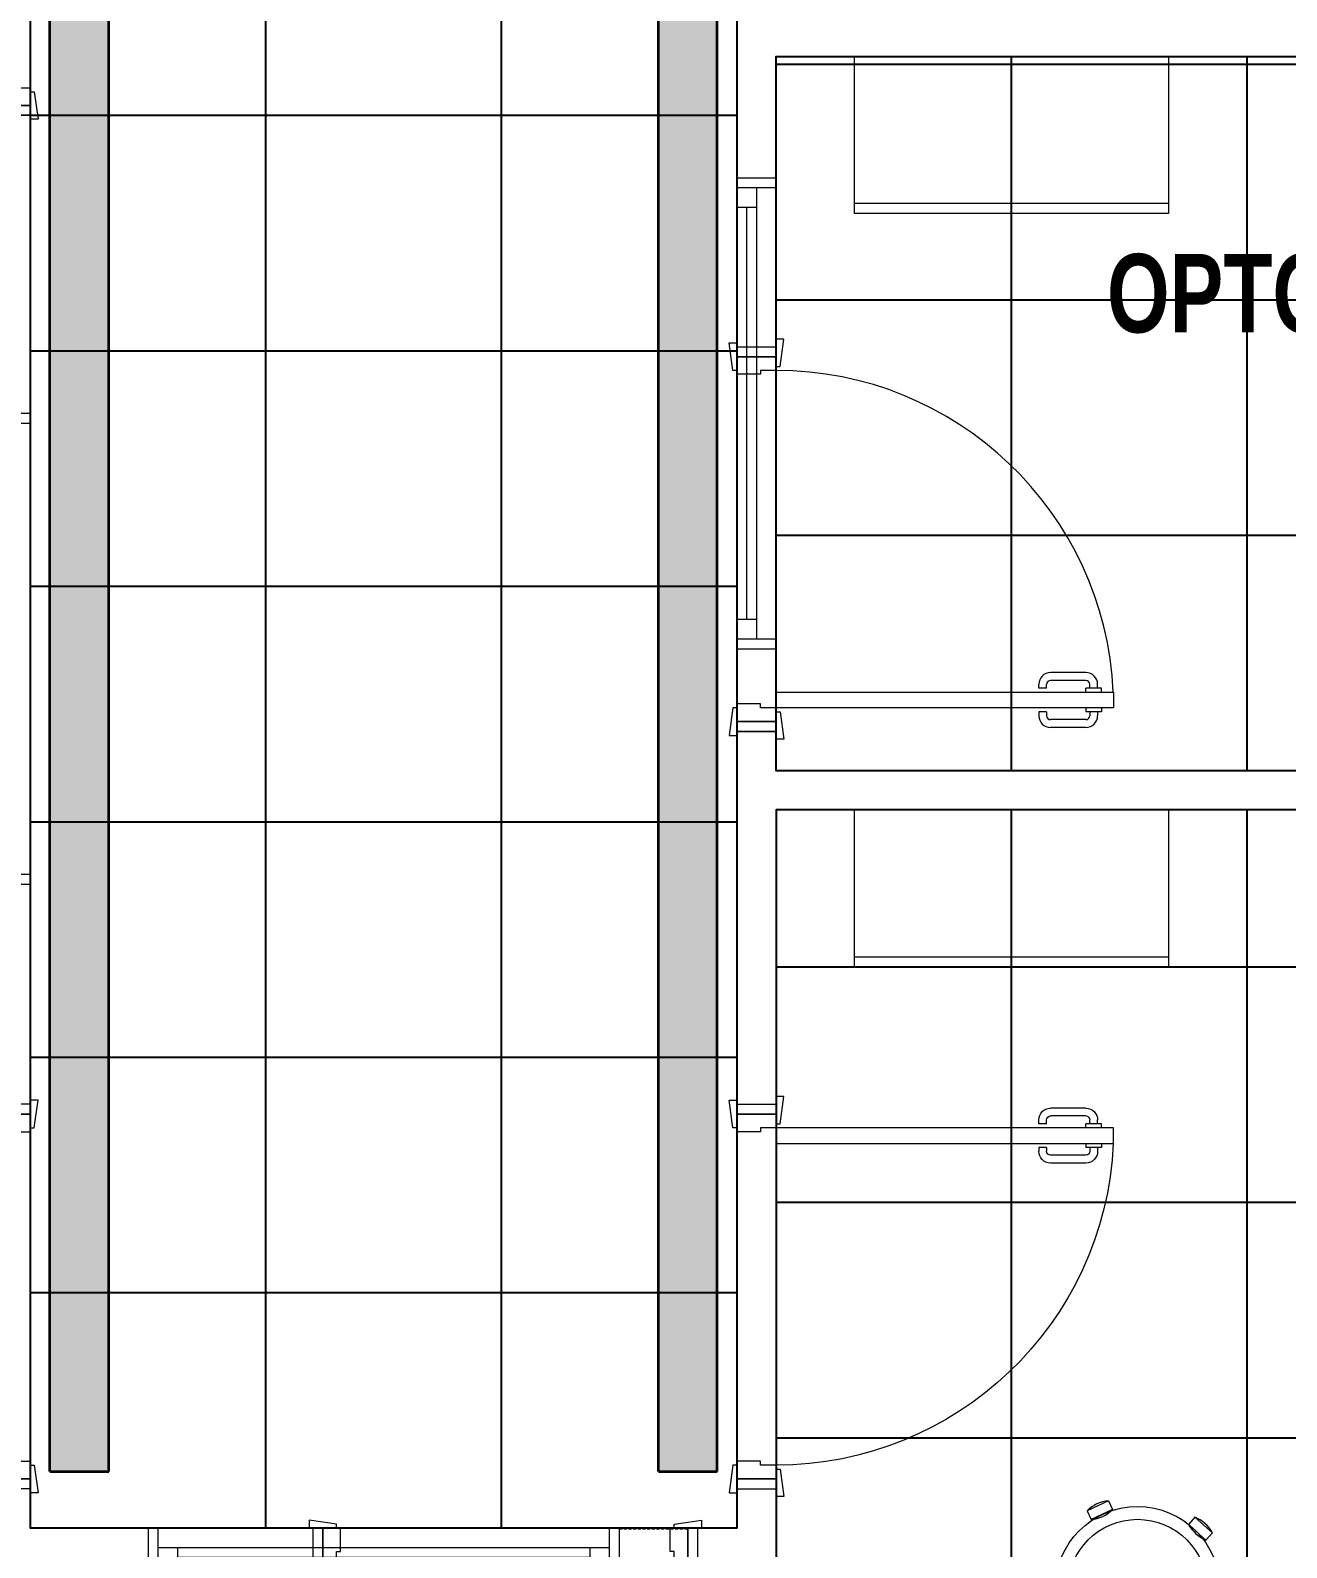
# Model space of a CAD drawing. Extents: x -509638 to 57327, y -29287 to 19916.
# Drawn here: x 14376 to 17577, y -10710 to -6843 of the extents above; entities that cross this region are included whole.
import ezdxf

# ---------------------------------------------------------------- set-up
doc = ezdxf.new("R2010")
doc.units = 0
doc.header["$LTSCALE"] = 0.25
doc.linetypes.add('01-First Floor$0$HIDDEN2', pattern=[4.7625, 3.175, -1.5875])
doc.linetypes.add('DASHDOT', pattern=[25.4, 12.7, -6.35, 0, -6.35])
for name, color, linetype, lineweight in [('01-First Floor$0$72_EGR_BASE_TEXT', 252, 'Continuous', 5), ('01-First Floor$0$Aluminum', 251, 'Continuous', 5), ('01-First Floor$0$LOADING', 253, 'Continuous', 5), ('01-First Floor$0$Walls', 251, 'Continuous', 5), ('01-First Floor$0$Wooden Joinery', 251, 'Continuous', 5), ('E-CABL-TRAY', 10, 'Continuous', 35), ('E-LITE-CLNG-CNDT', 6, 'DASHDOT', 35), ('T-CABL-TRAY', 60, 'Continuous', 35)]:
    doc.layers.add(name, color=color, linetype=linetype, lineweight=lineweight)
doc.layers.add('01-First Floor$0$FALSE CEILING', color=251, linetype='Continuous')
doc.styles.add('01-First Floor$0$X3G_ENTITY_9EC9', font='swisscl.ttf', dxfattribs={"height": 0.2})

# ---------------------------------------------------------------- blocks, each defined once
blk = doc.blocks.new('*U35')
at = {"lineweight": 0}
h = blk.add_hatch(dxfattribs=at)
h.set_pattern_fill('HEX', color=253, scale=8, angle=180, style=0)
h.set_pattern_definition([(180, (-21352.648, -3e-10), (6e-13, -43.99409), [25.4, -50.8]), (300, (-21352.648, -3e-10), (38.1, 21.997045), [25.4, -50.8]), (240, (-21378.048, -3e-10), (38.1, -21.997045), [25.4, -50.8])])
h.paths.add_polyline_path([(-9205.8, 150), (-9205.8, 0), (0, 0), (0, 150)])
at = {"color": 0}
for p, q in [((0, 150), (-9205.8, 150)), ((0, 0), (0, 150)), ((0, 0), (-9205.8, 0))]:
    blk.add_line(p, q, dxfattribs=at)
blk = doc.blocks.new('01-First Floor$0$A$C72370EFE')
at = {"layer": '01-First Floor$0$Wooden Joinery'}
for p, q in [((-0.01, -0.03), (-0.01, -0.07)), ((0, -0.03), (-0.01, -0.03)), ((0.04, -0.03), (0.05, -0.03)), ((0.05, -0.03), (0.05, -0.07)), ((-0.05, -0.07), (-0.05, -0.16)), ((-0.03, -0.07), (-0.03, -0.16)), ((-0.01, -0.04), (-0.02, -0.04)), ((-0.01, -0.06), (-0.02, -0.06)), ((0, -0.07), (-0.01, -0.07)), ((0.04, -0.07), (0.05, -0.07)), ((0.05, -0.04), (0.06, -0.04)), ((0.05, -0.06), (0.06, -0.06)), ((0.07, -0.07), (0.07, -0.16)), ((0.09, -0.07), (0.09, -0.16)), ((-0.01, -0.17), (-0.02, -0.17)), ((-0.01, -0.19), (-0.02, -0.19)), ((-0.01, -0.17), (-0.01, -0.19)), ((0.05, -0.17), (0.06, -0.17)), ((0.05, -0.17), (0.05, -0.19)), ((0.05, -0.19), (0.06, -0.19))]:
    blk.add_line(p, q, dxfattribs=at)
for centre, radius, start, end in [((-0.02, -0.07), 0.03, 90, 180), ((-0.02, -0.07), 0.01, 90, 180), ((0.06, -0.07), 0.03, 0, 90), ((0.06, -0.07), 0.01, 0, 90), ((-0.02, -0.16), 0.03, 180, 270), ((-0.02, -0.16), 0.01, 180, 270), ((0.06, -0.16), 0.01, 270, 0), ((0.06, -0.16), 0.03, 270, 0)]:
    blk.add_arc(centre, radius, start, end, dxfattribs=at)
blk = doc.blocks.new('01-First Floor$0$A$C5DAD61B4')
at = {"layer": '01-First Floor$0$Wooden Joinery'}
for points in [[(80, 959.1), (80, 969.1), (10, 979.1), (10, 959.1)], [(940, 959.1), (940, 969.1), (1010, 979.1), (1010, 959.1)], [(70, 859.1), (70, 849.1), (0, 839.1), (0, 859.1)], [(120, 859.1), (120, 0), (80, 0), (80, 859.1)], [(950, 859.1), (950, 849.1), (1020, 839.1), (1020, 859.1)]]:
    blk.add_lwpolyline(points, close=True, dxfattribs=at)
for points in [[(45, 859.1), (45, 959.1), (20, 959.1), (20, 859.1), (45, 859.1)], [(45, 859.1), (80, 859.1), (80, 899.1), (90, 899.1), (90, 959.1), (45, 959.1), (45, 859.1)], [(975, 859.1), (940, 859.1), (940, 899.1), (930, 899.1), (930, 959.1), (975, 959.1), (975, 859.1)], [(975, 859.1), (975, 959.1), (1000, 959.1), (1000, 859.1), (975, 859.1)]]:
    blk.add_lwpolyline(points, dxfattribs=at)
blk.add_arc((80, 859.1), 860, 272.666, 0, dxfattribs=at)
at = {"layer": '01-First Floor$0$Wooden Joinery', "xscale": 999.9999999998854, "yscale": 999.9999999998854, "zscale": 999.9999999998854, "rotation": 180}
blk.add_blockref('01-First Floor$0$A$C72370EFE', (120, 0), dxfattribs=at)
blk = doc.blocks.new('01-First Floor$0$HF10037B-P')
at = {"layer": '01-First Floor$0$LOADING'}
for p, q in [((0.2459, 0.134), (0.1859, 0.134)), ((0.1859, 0.134), (0.1859, 0.109)), ((0.2459, 0.134), (0.2459, 0.109)), ((0.2459, 0.109), (0.1859, 0.109)), ((0, 0), (-0.0142, -0.0583)), ((0, 0), (0.0243, -0.0059)), ((0.0243, -0.0059), (0.01, -0.0642)), ((0.4071, -0.0094), (0.431, -0.0018)), ((0.4071, -0.0094), (0.4255, -0.0665)), ((0.431, -0.0018), (0.4493, -0.0589)), ((-0.0142, -0.0583), (0.01, -0.0642)), ((0.4069, -0.0417), (0.4165, -0.0387)), ((0.4255, -0.0665), (0.4493, -0.0589)), ((0.0524, -0.2725), (0.0674, -0.2525)), ((0.0674, -0.2525), (0.1154, -0.2885)), ((0.3125, -0.2897), (0.362, -0.2558)), ((0.3267, -0.268), (0.3323, -0.2763)), ((0.3761, -0.2764), (0.362, -0.2558)), ((0.0524, -0.2725), (0.1004, -0.3085)), ((0.1004, -0.3085), (0.1154, -0.2885)), ((0.3266, -0.3103), (0.3125, -0.2897)), ((0.3266, -0.3103), (0.3761, -0.2764))]:
    blk.add_line(p, q, dxfattribs=at)
for radius in [0.21, 0.1775]:
    blk.add_circle((0.2161, -0.1014), radius, dxfattribs=at)
for centre, radius, start, end in [((0.2159, 0.0465), 0.0925, 71.0754, 108.9246), ((0.2159, 0.1965), 0.0925, 251.0754, 288.9246), ((0.0779, -0.0499), 0.0925, 147.3419, 185.1912), ((-0.0678, -0.0143), 0.0925, 327.3419, 5.1912), ((0.4996, -0.0113), 0.0925, 178.8412, 216.6904), ((0.3568, -0.057), 0.0925, 358.8412, 36.6904), ((0.2161, -0.1014), 0.2, 303.6037, 17.3657), ((0.0389, -0.3404), 0.0925, 34.1875, 72.0368), ((0.3867, -0.3449), 0.0925, 105.5121, 143.3614), ((0.1289, -0.2205), 0.0925, 214.1875, 252.0368), ((0.3019, -0.2212), 0.0925, 285.5121, 323.3614)]:
    blk.add_arc(centre, radius, start, end, dxfattribs=at)
blk = doc.blocks.new('01-First Floor$0$GF21027-P')
at = {"layer": '01-First Floor$0$LOADING'}
for p, q in [((0.4, 0.4), (-0.4, 0.4)), ((-0.4, 0.4), (-0.4, 0)), ((0.4, 0), (0.4, 0.4)), ((-0.4, 0.025), (0.4, 0.025)), ((-0.4, 0), (0.4, 0))]:
    blk.add_line(p, q, dxfattribs=at)
blk = doc.blocks.new('01-First Floor$0$A$C37be4daf')
at = {"layer": '01-First Floor$0$Aluminum'}
for p, q in [((1416, 598.2), (216, 598.2)), ((241, 498.2), (241, 598.2)), ((291, 548.2), (291, 598.2)), ((1341, 548.2), (1341, 598.2)), ((1391, 498.2), (1391, 598.2)), ((1391, 548.2), (241, 548.2)), ((291, 573.2), (1341, 573.2)), ((1416, 498.2), (216, 498.2))]:
    blk.add_line(p, q, dxfattribs=at)
at = {"layer": '01-First Floor$0$Walls'}
for p, q in [((216, 498.2), (216, 598.2)), ((1416, 498.2), (1416, 598.2))]:
    blk.add_line(p, q, dxfattribs=at)
blk = doc.blocks.new('01-First Floor')
at = {"linetype": '01-First Floor$0$HIDDEN2', "ltscale": 10}
blk.add_line((15876, -10660), (16051, -10660), dxfattribs=at)
at = {"layer": '01-First Floor$0$FALSE CEILING', "linetype": 'Continuous'}
for p, q in [((14976, -10660), (14976, -2710)), ((15576, -10660), (15576, -2710)), ((16876, -8730), (16876, -6910)), ((17476, -8730), (17476, -6910)), ((16276, -6930), (20276, -6930)), ((14376, -7060), (16176, -7060)), ((16276, -7530), (20276, -7530)), ((14376, -7660), (16176, -7660)), ((16276, -8130), (20276, -8130)), ((14376, -8260), (16176, -8260)), ((16876, -12830), (16876, -8830)), ((17476, -12830), (17476, -8830)), ((14376, -8860), (16176, -8860)), ((16276, -9230), (20276, -9230)), ((14376, -9460), (16176, -9460)), ((16276, -9830), (20276, -9830)), ((14376, -10060), (16176, -10060)), ((16276, -10430), (20276, -10430))]:
    blk.add_line(p, q, dxfattribs=at)
at = {"layer": '01-First Floor$0$FALSE CEILING'}
for points in [[(14376, -2710), (16176, -2710), (16176, -10660), (14376, -10660)], [(20276, -8730), (16276, -8730), (16276, -6910), (20276, -6910)], [(16276, -12830), (20276, -12830), (20276, -8830), (16276, -8830)]]:
    blk.add_lwpolyline(points, close=True, dxfattribs=at)
at = {"layer": '01-First Floor$0$Walls'}
for p, q in [((16176, -7650), (16176, -5940)), ((16276, -6910), (16276, -7650)), ((20276, -6910), (16276, -6910)), ((14276, -7060), (14376, -7060)), ((14376, -7060), (14376, -9570)), ((16176, -7650), (16276, -7650)), ((16176, -8630), (16176, -9580)), ((16276, -8630), (16176, -8630)), ((16276, -8730), (16276, -8630)), ((20276, -8730), (16276, -8730)), ((16276, -9580), (16276, -8830)), ((20276, -8830), (16276, -8830)), ((16176, -9580), (16276, -9580)), ((14376, -10560), (14376, -10660)), ((16176, -10560), (16276, -10560)), ((16176, -10560), (16176, -10660)), ((16276, -10560), (16276, -12830)), ((14376, -10660), (15096, -10660)), ((15096, -10660), (15096, -10760)), ((16076, -10660), (16176, -10660)), ((16076, -10660), (16076, -10760))]:
    blk.add_line(p, q, dxfattribs=at)
for p, rotation in [((16774.2, -8636), 90), ((14874.2, -9236), 90), ((16092, -10161.8), 180)]:
    blk.add_blockref('01-First Floor$0$A$C37be4daf', p, dxfattribs=dict(rotation=rotation))
at = {"layer": '01-First Floor$0$LOADING', "color": 1, "xscale": -1000, "yscale": 1000, "zscale": 1000, "rotation": 359.9999999790885}
for p in [(16876, -7310, -0.1), (16876, -9230, -0.1)]:
    blk.add_blockref('01-First Floor$0$GF21027-P', p, dxfattribs=at)
at = {"layer": '01-First Floor$0$LOADING', "extrusion": (-2.79672e-08, 3.6788e-07, -1), "xscale": -1000.000000000001, "yscale": 1000.000000000001, "zscale": 999.999999999999, "rotation": 117.971696169471}
blk.add_blockref('01-First Floor$0$HF10037B-P', (-17387.6, -10672, 0.1), dxfattribs=at)
at = {"layer": '01-First Floor$0$Wooden Joinery', "xscale": -1}
for p, rotation in [((13416.9, -7080), 270.0000000000001), ((13416.9, -10580), 270.0000000000001), ((17135.1, -9560), 90)]:
    blk.add_blockref('01-First Floor$0$A$C5DAD61B4', p, dxfattribs=dict(at, rotation=rotation))
at = {"layer": '01-First Floor$0$Wooden Joinery', "rotation": 90.00000000000001}
blk.add_blockref('01-First Floor$0$A$C5DAD61B4', (17135.1, -8650), dxfattribs=at)
at = {"layer": '01-First Floor$0$Wooden Joinery', "xscale": -1}
blk.add_blockref('01-First Floor$0$A$C5DAD61B4', (16096, -11619.1), dxfattribs=at)
at = {"layer": '01-First Floor$0$72_EGR_BASE_TEXT', "insert": (18542.5, -7413.3, 0), "char_height": 200, "attachment_point": 2, "style": '01-First Floor$0$X3G_ENTITY_9EC9'}
blk.add_mtext('{\\fSwis721 LtCn BT|b1|i0|c0|p34;OPTOMETRY PREPARATION}', dxfattribs=at)
blk = doc.blocks.new('*U53')
at = {"lineweight": 0}
h = blk.add_hatch(dxfattribs=at)
h.set_pattern_fill('HEX', color=253, scale=8, angle=180, style=0)
h.set_pattern_definition([(180, (-21352.648, -3e-10), (6e-13, -43.99409), [25.4, -50.8]), (300, (-21352.648, -3e-10), (38.1, 21.997045), [25.4, -50.8]), (240, (-21378.048, -3e-10), (38.1, -21.997045), [25.4, -50.8])])
h.paths.add_polyline_path([(-7805.8, 150), (-7805.8, 0), (0, 0), (0, 150)])
at = {"color": 0}
for p, q in [((0, 150), (-7805.8, 150)), ((0, 0), (0, 150)), ((0, 0), (-7805.8, 0))]:
    blk.add_line(p, q, dxfattribs=at)

msp = doc.modelspace()

# ---------------------------------------------------------------- block references
at = {"layer": 'E-CABL-TRAY', "rotation": 270}
msp.add_blockref('*U35', (15976, -10515.8), dxfattribs=at)
at = {"layer": 'E-LITE-CLNG-CNDT'}
msp.add_blockref('01-First Floor', (0, 0), dxfattribs=at)
at = {"layer": 'T-CABL-TRAY', "linetype": 'Continuous', "rotation": 270}
msp.add_blockref('*U53', (14426, -10515.8), dxfattribs=at)

doc.saveas('drawing.dxf')
